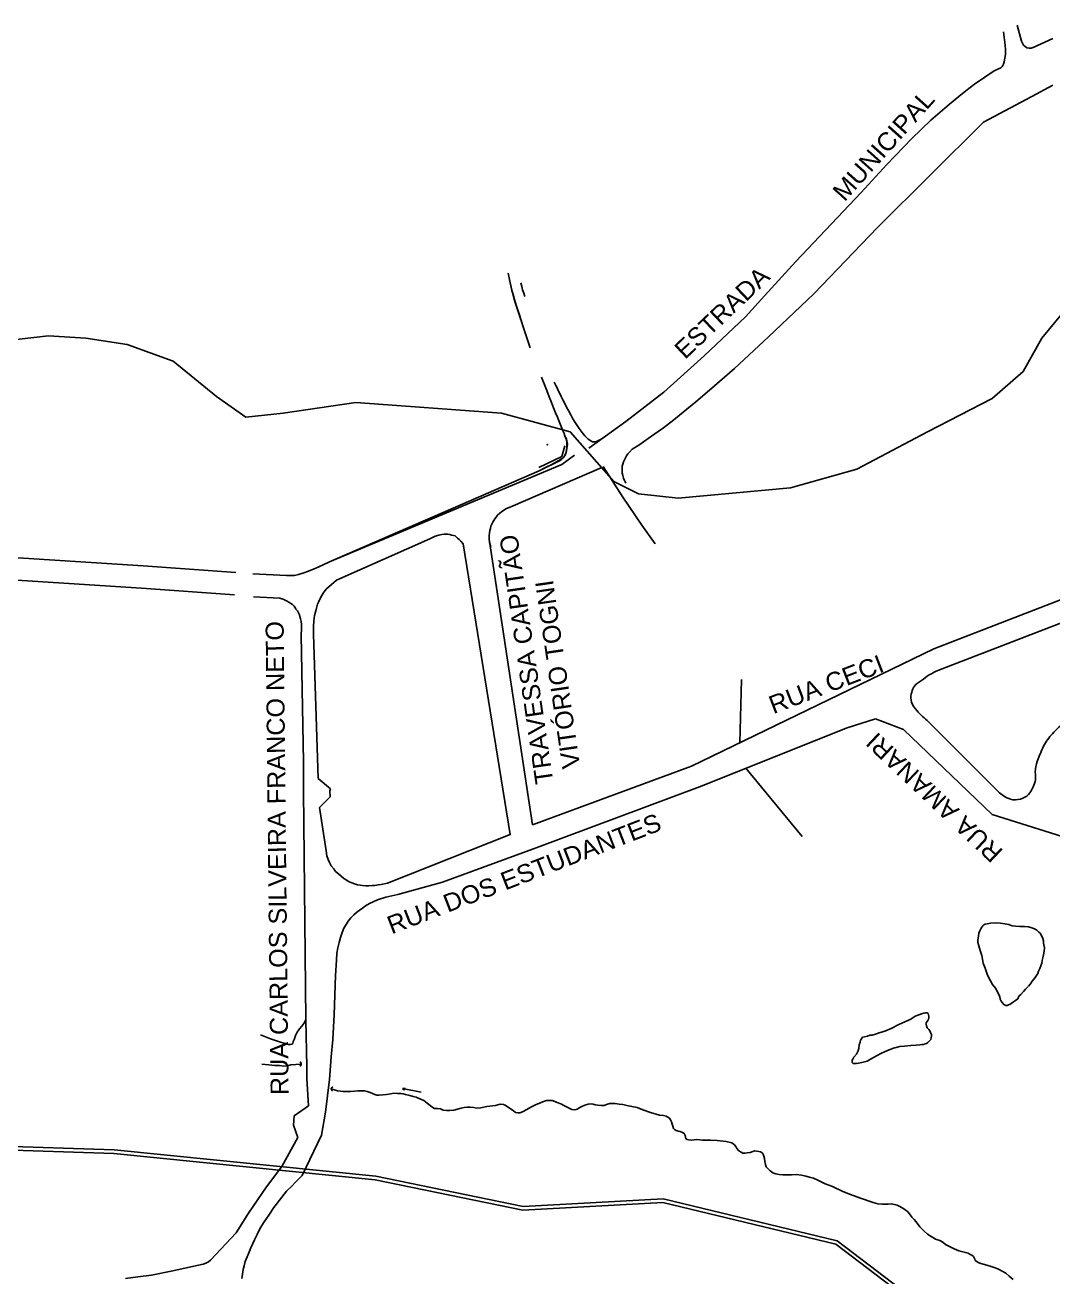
# Model space of a CAD drawing. Header units: millimetres. Extents: x 583 to 26013, y 350 to 21391.
# Drawn here: x 14521 to 15091, y 18614 to 19309 of the extents above; entities that cross this region are included whole.
import ezdxf
from ezdxf.enums import TextEntityAlignment as Align

# ---------------------------------------------------------------- set-up
doc = ezdxf.new("R2010")
doc.units = ezdxf.units.MM
for name, color, linetype in [('105-QUADRAS_ESTRADAS', 80, 'Continuous'), ('110-CERCA_DE_ARAME', 10, 'Continuous'), ('145-', 130, 'Continuous'), ('divisa municipio', 40, 'Continuous'), ('LINE', 7, 'Continuous'), ('RIOS', 140, 'Continuous'), ('TORRES', 7, 'Continuous')]:
    doc.layers.add(name, color=color, linetype=linetype)
doc.styles.add('EU', font='arial.ttf', dxfattribs={"height": 10})

# ---------------------------------------------------------------- blocks, each defined once
blk = doc.blocks.new('A$C17847469')
at = {"layer": 'LINE', "color": 1, "lineweight": 25}
blk.add_point((4.24, 4.24), dxfattribs=at)

msp = doc.modelspace()

# ---------------------------------------------------------------- linework, layer by layer
at = {"lineweight": 25}
for p, q in [((14917.50323, 18910.63974), (14918.38931, 18945.80732)), ((14977.02031, 18919.01283), (14992.67854, 18923.91972)), ((14992.67854, 18923.91972), (15008.26371, 18917.98152)), ((14920.88626, 18896.48782), (14951.98112, 18858.53561))]:
    msp.add_line(p, q, dxfattribs=at)
at = {"color": 0, "linetype": 'Continuous', "lineweight": 25}
for p, q in [((14802.58066, 18865.00276), (14890.66343, 18897.64657)), ((14804.51321, 18852.31911), (14895.13609, 18886.155))]:
    msp.add_line(p, q, dxfattribs=at)
for points in [[(14638.03514, 19005.20717), (14586.51171, 19008.87319), (14520.16911, 19013.14607), (14452.91625, 19016.44228), (14383.32526, 19019.57578), (14297.87913, 19029.04285), (14221.57153, 19038.39197), (14161.03846, 19045.76536), (14097.60816, 19053.70057), (13994.8311, 19065.95973), (13963.2146, 19072.1975), (13885.62935, 19086.89715), (13821.14725, 19104.78281), (13746.83908, 19125.83529), (13680.99541, 19145.8442), (13607.7577, 19176.92956), (13540.7474, 19210.9213), (13489.93877, 19235.83382), (13433.56559, 19267.42091)], [(14637.15507, 18992.83844), (14585.67318, 18996.50151), (14519.46707, 19000.7656), (14452.33385, 19004.05594), (14382.36259, 19007.20656), (14296.44235, 19016.72616), (14220.06357, 19026.084), (14159.51916, 19033.45877), (14096.10419, 19041.39206), (13992.89388, 19053.7029), (13960.86032, 19060.02296), (13882.81317, 19074.81012), (13817.80005, 19092.84307), (13743.34606, 19113.93687), (13676.75836, 19134.17188), (13602.52446, 19165.68006), (13535.21281, 19199.82466), (13484.17424, 19224.84993), (13427.50426, 19256.60331)]]:
    msp.add_lwpolyline(points, dxfattribs=at)
at = {"lineweight": 25, "flags": 128}
for points in [[(14890.66343, 18897.64657), (15025.0213, 18962.68933), (15340.53172, 19084.80667)], [(15349.91493, 19075.23563), (15027.33778, 18950.67353)], [(15021.41462, 18923.00076), (15060.76279, 18883.55052)], [(14895.13609, 18886.155), (14977.02031, 18919.01283)], [(15008.26371, 18917.98152), (15057.48134, 18870.91494), (15138.58746, 18845.2188)]]:
    msp.add_lwpolyline(points, dxfattribs=at)
at = {"color": 0, "linetype": 'Continuous', "lineweight": 25, "flags": 128}
for points in [[(14764.01551, 19021.00241), (14790.11321, 18859.72334), (14722.01551, 18832.70241)], [(14778.41551, 19023.60241), (14802.58066, 18865.00276)], [(14804.51321, 18852.31911), (14752.61551, 18833.30241)]]:
    msp.add_lwpolyline(points, dxfattribs=at)
at = {"lineweight": 25}
for points in [[(15021.41462, 18923.00076), (15014.87971, 18929.46395), (15012.46496, 18934.40457), (15012.81006, 18938.65582), (15014.30481, 18942.10271), (15018.21431, 18945.205), (15022.58389, 18948.3072), (15027.33778, 18950.67353)], [(15163.94452, 18903.9631), (15160.43878, 18903.2256), (15156.76427, 18903.95085), (15153.04426, 18906.30804), (15149.68739, 18911.24903), (15145.67059, 18916.47867), (15138.72987, 18922.14491), (15131.42617, 18925.90725), (15122.73925, 18927.95974), (15111.76103, 18927.41582), (15099.94014, 18923.23914), (15091.59314, 18916.43962), (15086.46685, 18909.68554), (15082.99124, 18901.66647), (15081.40347, 18896.00023), (15081.40347, 18890.01668), (15080.22417, 18886.22503), (15077.63844, 18881.91867), (15073.14729, 18879.38024), (15067.65818, 18879.28952), (15063.71151, 18881.19342), (15060.76279, 18883.55052)]]:
    msp.add_spline(points, degree=3, dxfattribs=at)
at = {"layer": '105-QUADRAS_ESTRADAS', "color": 0, "linetype": 'Continuous', "lineweight": 25}
for p, q in [((14788.97864, 19171.34904), (14790.58464, 19163.37904)), ((14790.21, 19165.41892), (14790.42562, 19164.45116)), ((14790.42562, 19164.45116), (14790.64681, 19163.49237)), ((14796.49164, 19163.9743), (14795.95885, 19165.88367)), ((14790.58464, 19163.37904), (14792.56364, 19156.08904)), ((14790.64681, 19163.49237), (14790.87584, 19162.53754)), ((14790.87584, 19162.53754), (14791.123, 19161.55498)), ((14791.123, 19161.55498), (14791.40059, 19160.50633)), ((14791.40059, 19160.50633), (14791.72092, 19159.35323)), ((14791.72092, 19159.35323), (14792.09628, 19158.05732)), ((14792.09628, 19158.05732), (14792.53899, 19156.58026)), ((14797.04084, 19162.06299), (14796.49164, 19163.9743)), ((14797.60232, 19160.15207), (14797.04084, 19162.06299)), ((14798.17198, 19158.24387), (14797.60232, 19160.15207)), ((14792.53899, 19156.58026), (14793.06134, 19154.88367)), ((14792.56364, 19156.08904), (14801.21464, 19129.84004)), ((14793.06134, 19154.88367), (14793.67564, 19152.92921)), ((14793.67564, 19152.92921), (14794.39129, 19150.68885)), ((14794.39129, 19150.68885), (14795.20606, 19148.17595)), ((14795.20606, 19148.17595), (14796.11481, 19145.41418)), ((14807.53312, 19113.49965), (14808.96256, 19109.77281)), ((14808.96256, 19109.77281), (14810.36213, 19106.16622)), ((14816.20464, 19107.41304), (14814.57964, 19110.71204)), ((14815.12801, 19109.67108), (14814.77266, 19110.44566)), ((14815.50085, 19108.87819), (14815.12801, 19109.67108)), ((14815.91446, 19108.01617), (14815.50085, 19108.87819)), ((14810.36213, 19106.16622), (14811.71319, 19102.72528)), ((14811.71319, 19102.72528), (14812.99714, 19099.49537)), ((14816.39211, 19107.03418), (14815.91446, 19108.01617)), ((14816.95708, 19105.88142), (14816.39211, 19107.03418)), ((14817.63264, 19104.50704), (14816.95708, 19105.88142)), ((14818.43487, 19102.8779), (14817.63264, 19104.50704)), ((14819.35094, 19101.03156), (14818.43487, 19102.8779)), ((14812.99714, 19099.49537), (14814.19814, 19096.51322)), ((14814.19814, 19096.51322), (14815.31146, 19093.7808)), ((14820.36082, 19099.02323), (14819.35094, 19101.03156)), ((14821.44448, 19096.90815), (14820.36082, 19099.02323)), ((14822.5819, 19094.74155), (14821.44448, 19096.90815)), ((14823.75304, 19092.57866), (14822.5819, 19094.74155)), ((14815.31146, 19093.7808), (14816.33515, 19091.29138)), ((14816.33515, 19091.29138), (14817.26727, 19089.03825)), ((14817.26727, 19089.03825), (14818.10588, 19087.0147)), ((14824.93787, 19090.47471), (14823.75304, 19092.57866)), ((14826.11636, 19088.48492), (14824.93787, 19090.47471)), ((14827.27102, 19086.65516), (14826.11636, 19088.48492)), ((14818.10588, 19087.0147), (14818.84902, 19085.21402)), ((14818.84902, 19085.21402), (14819.49476, 19083.62948)), ((14819.49476, 19083.62948), (14820.04114, 19082.25437)), ((14820.04114, 19082.25437), (14820.48824, 19081.07849)), ((14820.48824, 19081.07849), (14820.8441, 19080.07757)), ((14828.39452, 19084.99382), (14827.27102, 19086.65516)), ((14829.48208, 19083.49992), (14828.39452, 19084.99382)), ((14830.52892, 19082.17248), (14829.48208, 19083.49992)), ((14831.53025, 19081.01054), (14830.52892, 19082.17248)), ((14832.48128, 19080.0131), (14831.53025, 19081.01054)), ((14844.01551, 19081.50241), (14841.902, 19080.04022)), ((14844.01551, 19081.50241), (14844.01551, 19081.50241)), ((14820.8441, 19080.07757), (14821.1188, 19079.22389)), ((14821.1188, 19079.22389), (14821.32242, 19078.48971)), ((14821.12164, 19080.09204), (14821.84864, 19076.39804)), ((14821.84864, 19076.39804), (14821.24764, 19071.47404)), ((14821.32242, 19078.48971), (14821.465, 19077.84727)), ((14821.50552, 19073.96285), (14821.43213, 19073.41215)), ((14821.465, 19077.84727), (14821.55664, 19077.26884)), ((14821.56292, 19074.52361), (14821.50552, 19073.96285)), ((14821.55664, 19077.26884), (14821.60738, 19076.72668)), ((14821.60315, 19075.08711), (14821.56292, 19074.52361)), ((14821.62501, 19075.64603), (14821.60315, 19075.08711)), ((14821.60738, 19076.72668), (14821.62731, 19076.19304)), ((14821.62731, 19076.19304), (14821.62501, 19075.64603)), ((14833.37722, 19079.1792), (14832.48128, 19080.0131)), ((14834.21331, 19078.50786), (14833.37722, 19079.1792)), ((14834.99615, 19078.00324), (14834.21331, 19078.50786)), ((14835.77803, 19077.69005), (14834.99615, 19078.00324)), ((14836.62263, 19077.59814), (14835.77803, 19077.69005)), ((14837.59365, 19077.75735), (14836.62263, 19077.59814)), ((14838.75475, 19078.19753), (14837.59365, 19077.75735)), ((14840.16964, 19078.94854), (14838.75475, 19078.19753)), ((14841.902, 19080.04022), (14840.16964, 19078.94854)), ((14818.13864, 19067.57504), (14806.1471, 19061.58052)), ((14817.17062, 19067.2955), (14815.5294, 19066.3884)), ((14818.28102, 19067.95789), (14817.17062, 19067.2955)), ((14819.92864, 19069.06704), (14818.13864, 19067.57504)), ((14818.98796, 19068.43742), (14818.28102, 19067.95789)), ((14819.41883, 19068.79591), (14818.98796, 19068.43742)), ((14819.70098, 19069.09521), (14819.41883, 19068.79591)), ((14819.94077, 19069.38761), (14819.70098, 19069.09521)), ((14821.24764, 19071.47404), (14819.92864, 19069.06704)), ((14820.16048, 19069.68723), (14819.94077, 19069.38761)), ((14820.36138, 19069.99867), (14820.16048, 19069.68723)), ((14820.54473, 19070.3265), (14820.36138, 19069.99867)), ((14820.7118, 19070.67532), (14820.54473, 19070.3265)), ((14820.86385, 19071.04971), (14820.7118, 19070.67532)), ((14821.00216, 19071.45425), (14820.86385, 19071.04971)), ((14821.12798, 19071.89354), (14821.00216, 19071.45425)), ((14821.24217, 19072.37017), (14821.12798, 19071.89354)), ((14821.34395, 19072.87882), (14821.24217, 19072.37017)), ((14821.43213, 19073.41215), (14821.34395, 19072.87882)), ((14806.1471, 19061.58052), (14689.81551, 19011.10241)), ((14840.91551, 19063.40241), (14790.51551, 19041.60241)), ((14810.145, 19063.59274), (14806.1471, 19061.58052)), ((14813.22998, 19065.17476), (14810.145, 19063.59274)), ((14815.5294, 19066.3884), (14813.22998, 19065.17476)), ((14852.61551, 19046.90241), (14841.71551, 19063.90241)), ((14863.21551, 19031.50241), (14852.61551, 19046.90241)), ((14786.61551, 19039.80241), (14785.31551, 19038.90241)), ((14788.01551, 19040.70241), (14786.61551, 19039.80241)), ((14790.51551, 19041.60241), (14788.01551, 19040.70241)), ((14780.41551, 19033.00241), (14779.91551, 19032.00241)), ((14781.01551, 19034.00241), (14780.41551, 19033.00241)), ((14781.61551, 19035.00241), (14781.01551, 19034.00241)), ((14782.31551, 19035.90241), (14781.61551, 19035.00241)), ((14783.11551, 19036.90241), (14782.31551, 19035.90241)), ((14784.31551, 19038.00241), (14783.11551, 19036.90241)), ((14785.31551, 19038.90241), (14784.31551, 19038.00241)), ((14778.61551, 19027.20241), (14778.41551, 19025.60241)), ((14778.41551, 19023.60241), (14778.41551, 19025.60241)), ((14778.81551, 19028.40241), (14778.61551, 19027.20241)), ((14779.11551, 19029.60241), (14778.81551, 19028.40241)), ((14779.41551, 19030.80241), (14779.11551, 19029.60241)), ((14779.91551, 19032.00241), (14779.41551, 19030.80241)), ((14870.61551, 19021.00241), (14863.21551, 19031.50241)), ((14778.71551, 19021.70241), (14778.41551, 19023.60241)), ((14779.31551, 19019.40241), (14778.71551, 19021.70241)), ((14666.01551, 19003.40241), (14647.31551, 19004.40241)), ((14662.41551, 18990.90241), (14647.71551, 18991.70241)), ((14664.51551, 18990.20241), (14662.41551, 18990.90241)), ((14666.01551, 18989.50241), (14664.51551, 18990.20241)), ((14667.41551, 18988.70241), (14666.01551, 18989.50241)), ((14668.51551, 18988.00241), (14667.41551, 18988.70241)), ((14669.41551, 18987.30241), (14668.51551, 18988.00241)), ((14670.11551, 18986.60241), (14669.41551, 18987.30241)), ((14670.81551, 18985.70241), (14670.11551, 18986.60241)), ((14671.31551, 18984.70241), (14670.81551, 18985.70241)), ((14672.11551, 18983.80241), (14671.31551, 18984.70241)), ((14672.71551, 18982.70241), (14672.11551, 18983.80241)), ((14673.21551, 18981.70241), (14672.71551, 18982.70241)), ((14673.41551, 18980.70241), (14673.21551, 18981.70241)), ((14673.81551, 18979.50241), (14673.41551, 18980.70241)), ((14674.21551, 18978.00241), (14673.81551, 18979.50241)), ((14674.41551, 18976.20241), (14674.21551, 18978.00241)), ((14674.31551, 18973.70241), (14674.11551, 18970.60241)), ((14675.41551, 18900.10241), (14674.11551, 18970.60241)), ((14674.41551, 18976.20241), (14674.31551, 18973.70241)), ((14675.41551, 18900.10241), (14675.41551, 18884.00241)), ((14675.41551, 18884.00241), (14675.41551, 18884.00241)), ((14676.71551, 18756.90241), (14675.41551, 18883.90241)), ((14752.61551, 18833.30241), (14727.71551, 18826.50241)), ((14721.21551, 18824.90241), (14716.61551, 18823.50241)), ((14727.71551, 18826.50241), (14721.21551, 18824.90241)), ((14706.31551, 18817.50241), (14704.91551, 18816.50241)), ((14708.11551, 18818.80241), (14706.31551, 18817.50241)), ((14709.91551, 18820.10241), (14708.11551, 18818.80241)), ((14712.11551, 18821.50241), (14709.91551, 18820.10241)), ((14714.11551, 18822.40241), (14712.11551, 18821.50241)), ((14716.61551, 18823.50241), (14714.11551, 18822.40241)), ((14700.31551, 18811.60241), (14699.21551, 18809.80241)), ((14701.81551, 18813.40241), (14700.31551, 18811.60241)), ((14703.31551, 18815.10241), (14701.81551, 18813.40241)), ((14704.91551, 18816.50241), (14703.31551, 18815.10241)), ((14696.91551, 18805.40241), (14696.01551, 18802.60241)), ((14697.91551, 18807.70241), (14696.91551, 18805.40241)), ((14699.21551, 18809.80241), (14697.91551, 18807.70241)), ((14694.51551, 18796.80241), (14693.91551, 18793.80241)), ((14695.21551, 18799.80241), (14694.51551, 18796.80241)), ((14696.01551, 18802.60241), (14695.21551, 18799.80241)), ((14693.81551, 18789.90241), (14693.31551, 18781.50241)), ((14693.91551, 18793.80241), (14693.81551, 18789.90241)), ((14677.31551, 18731.00241), (14676.71551, 18756.90241)), ((14677.41551, 18724.30241), (14677.31551, 18731.00241)), ((14678.31551, 18709.10241), (14677.41551, 18724.30241)), ((14678.31551, 18709.10241), (14670.31551, 18703.50241)), ((14670.31551, 18703.50241), (14669.91551, 18698.40241)), ((14672.41551, 18691.60241), (14669.91551, 18698.40241)), ((14672.41551, 18691.60241), (14663.51551, 18675.40241)), ((14663.51551, 18675.40241), (14654.91551, 18664.20241)), ((14654.91551, 18664.20241), (14645.01551, 18649.60241)), ((14645.01551, 18649.60241), (14638.21551, 18638.70241)), ((14638.21551, 18638.70241), (14623.81551, 18623.40241)), ((14622.81551, 18622.50241), (14621.31551, 18621.80241)), ((14623.81551, 18623.40241), (14622.81551, 18622.50241)), ((14602.11551, 18617.30241), (14591.21551, 18615.20241)), ((14617.31551, 18620.60241), (14602.11551, 18617.30241)), ((14619.91551, 18621.30241), (14617.31551, 18620.60241)), ((14621.31551, 18621.80241), (14619.91551, 18621.30241)), ((14583.61551, 18614.30241), (14576.71551, 18613.20241)), ((14591.11551, 18615.20241), (14583.61551, 18614.30241)), ((14591.21551, 18615.20241), (14591.21551, 18615.20241))]:
    msp.add_line(p, q, dxfattribs=at)
at = {"layer": '110-CERCA_DE_ARAME', "color": 0, "linetype": 'Continuous'}
for p, q in [((15064.71551, 19297.80241), (15063.81551, 19305.30241)), ((15073.81551, 19300.10241), (15071.31551, 19309.00241)), ((15064.91551, 19295.30241), (15064.71551, 19297.80241)), ((15074.21551, 19298.90241), (15073.81551, 19300.10241)), ((15074.81551, 19297.80241), (15074.21551, 19298.90241)), ((15075.71551, 19297.00241), (15074.81551, 19297.80241)), ((15076.71551, 19296.40241), (15075.71551, 19297.00241)), ((15078.01551, 19296.10241), (15076.71551, 19296.40241)), ((15080.11551, 19296.60241), (15079.01551, 19296.10241)), ((15091.11551, 19301.50241), (15080.11551, 19296.60241)), ((15064.51551, 19290.60241), (15064.11551, 19288.60241)), ((15064.81551, 19292.70241), (15064.51551, 19290.60241)), ((15064.91551, 19295.30241), (15064.81551, 19292.70241)), ((15079.01551, 19296.10241), (15078.01551, 19296.10241)), ((15058.51551, 19283.50241), (15053.41551, 19280.10241)), ((15060.91551, 19284.70241), (15058.51551, 19283.50241)), ((15062.21551, 19285.30241), (15060.91551, 19284.70241)), ((15062.91551, 19285.90241), (15062.21551, 19285.30241)), ((15063.31551, 19286.60241), (15062.91551, 19285.90241)), ((15063.71551, 19287.30241), (15063.31551, 19286.60241)), ((15064.11551, 19288.60241), (15063.71551, 19287.30241)), ((15047.71551, 19276.20241), (15042.91551, 19272.50241)), ((15053.41551, 19280.10241), (15047.71551, 19276.20241)), ((15091.11551, 19275.70241), (15079.51551, 19269.30241)), ((15039.01551, 19269.30241), (15033.81551, 19265.10241)), ((15042.91551, 19272.50241), (15039.01551, 19269.30241)), ((15079.51551, 19269.30241), (15052.71551, 19255.10241)), ((15033.81551, 19265.10241), (15023.41551, 19256.20241)), ((15023.41551, 19256.20241), (15012.91551, 19246.00241)), ((15012.91551, 19246.00241), (14999.01551, 19231.60241)), ((14999.01551, 19231.60241), (14984.71551, 19216.10241))]:
    msp.add_line(p, q, dxfattribs=at)
at = {"layer": '110-CERCA_DE_ARAME', "color": 0, "linetype": 'Continuous', "lineweight": 25}
for p, q in [((15052.71551, 19255.10241), (14993.91551, 19196.70241)), ((14984.71551, 19216.10241), (14948.51551, 19177.80241)), ((14993.91551, 19196.70241), (14958.61551, 19159.90241)), ((14948.51551, 19177.80241), (14931.11551, 19158.70241)), ((14931.11551, 19158.70241), (14920.61551, 19147.00241)), ((14958.61551, 19159.90241), (14933.41551, 19135.90241)), ((14920.61551, 19147.00241), (14897.71551, 19125.40241)), ((14933.41551, 19135.90241), (14914.61551, 19118.30241)), ((14897.71551, 19125.40241), (14875.31551, 19105.20241)), ((14914.61551, 19118.30241), (14900.61551, 19106.40241)), ((14875.31551, 19105.20241), (14854.31551, 19088.90241)), ((14900.61551, 19106.40241), (14893.11551, 19099.80241)), ((14893.11551, 19099.80241), (14886.11551, 19094.10241)), ((14854.31551, 19088.90241), (14833.71551, 19074.10241)), ((14880.91551, 19089.90241), (14875.11551, 19085.50241)), ((14886.11551, 19094.10241), (14880.91551, 19089.90241)), ((14870.41551, 19082.10241), (14866.71551, 19079.50241)), ((14875.11551, 19085.50241), (14870.41551, 19082.10241)), ((14818.81064, 19069.58604), (14820.52164, 19075.45604)), ((14861.41551, 19075.90241), (14857.81551, 19073.60241)), ((14866.71551, 19079.50241), (14861.41551, 19075.90241)), ((14806.02976, 19063.32995), (14818.81064, 19069.58604)), ((14825.81551, 19070.20241), (14818.71551, 19065.10241)), ((14853.51551, 19067.70241), (14853.01551, 19066.50241)), ((14854.11551, 19068.80241), (14853.51551, 19067.70241)), ((14854.71551, 19069.90241), (14854.11551, 19068.80241)), ((14855.41551, 19071.00241), (14854.71551, 19069.90241)), ((14856.21551, 19071.90241), (14855.41551, 19071.00241)), ((14857.81551, 19073.60241), (14856.21551, 19071.90241)), ((14818.71551, 19065.10241), (14689.81551, 19011.10241)), ((14852.31551, 19064.10241), (14852.21551, 19062.80241)), ((14852.21551, 19060.20241), (14852.21551, 19062.80241)), ((14852.51551, 19058.90241), (14852.21551, 19060.20241)), ((14852.61551, 19065.30241), (14852.31551, 19064.10241)), ((14853.01551, 19066.50241), (14852.61551, 19065.30241)), ((14853.01551, 19057.50241), (14852.51551, 19058.90241)), ((14853.51551, 19056.20241), (14853.01551, 19057.50241)), ((14854.21551, 19054.80241), (14853.51551, 19056.20241)), ((14748.51551, 19025.30241), (14745.51551, 19023.80241)), ((14750.51551, 19025.90241), (14748.51551, 19025.30241)), ((14752.21551, 19026.30241), (14750.51551, 19025.90241)), ((14753.41551, 19026.40241), (14752.21551, 19026.30241)), ((14753.41551, 19026.40241), (14755.61551, 19026.40241)), ((14756.61551, 19026.20241), (14755.61551, 19026.40241)), ((14757.61551, 19025.90241), (14756.61551, 19026.20241)), ((14758.61551, 19025.60241), (14757.61551, 19025.90241)), ((14759.51551, 19025.40241), (14758.61551, 19025.60241)), ((14760.11551, 19024.90241), (14759.51551, 19025.40241)), ((14745.51551, 19023.80241), (14693.71551, 19000.80241)), ((14760.91551, 19024.20241), (14760.11551, 19024.90241)), ((14761.91551, 19023.40241), (14760.91551, 19024.20241)), ((14762.71551, 19022.50241), (14761.91551, 19023.40241)), ((14764.01551, 19021.00241), (14762.71551, 19022.50241)), ((14675.11551, 19004.80241), (14672.71551, 19004.10241)), ((14678.21551, 19005.90241), (14675.11551, 19004.80241)), ((14682.31551, 19007.60241), (14678.21551, 19005.90241)), ((14686.41551, 19009.40241), (14682.31551, 19007.60241)), ((14689.81551, 19011.10241), (14686.41551, 19009.40241)), ((14668.71551, 19003.40241), (14666.01551, 19003.40241)), ((14670.51551, 19003.50241), (14668.71551, 19003.40241)), ((14672.71551, 19004.10241), (14670.51551, 19003.50241)), ((14691.01551, 18998.50241), (14689.51551, 18997.20241)), ((14692.31551, 18999.60241), (14691.01551, 18998.50241)), ((14693.71551, 19000.80241), (14692.31551, 18999.60241)), ((14684.71551, 18990.80241), (14683.91551, 18989.10241)), ((14685.61551, 18992.40241), (14684.71551, 18990.80241)), ((14686.31551, 18993.60241), (14685.61551, 18992.40241)), ((14687.31551, 18994.90241), (14686.31551, 18993.60241)), ((14688.41551, 18996.20241), (14687.31551, 18994.90241)), ((14689.51551, 18997.20241), (14688.41551, 18996.20241)), ((14682.41551, 18984.60241), (14681.61551, 18981.20241)), ((14683.31551, 18987.50241), (14682.41551, 18984.60241)), ((14683.91551, 18989.10241), (14683.31551, 18987.50241)), ((14681.21551, 18978.40241), (14681.11551, 18975.20241)), ((14681.61551, 18981.20241), (14681.21551, 18978.40241)), ((14681.11551, 18971.00241), (14681.11551, 18975.20241)), ((14683.61551, 18890.80241), (14681.11551, 18971.00241)), ((14690.41551, 18885.00241), (14683.61551, 18890.80241)), ((14690.31551, 18880.60241), (14684.41551, 18874.80241)), ((14690.41551, 18885.00241), (14690.11551, 18884.00241)), ((14690.11551, 18884.00241), (14690.11551, 18884.00241)), ((14690.31551, 18880.60241), (14690.11551, 18883.90241)), ((14688.11551, 18850.70241), (14684.41551, 18874.80241)), ((14688.51551, 18847.80241), (14688.11551, 18850.70241)), ((14689.11551, 18845.90241), (14688.51551, 18847.80241)), ((14689.81551, 18844.10241), (14689.11551, 18845.90241)), ((14690.91551, 18842.40241), (14689.81551, 18844.10241)), ((14692.21551, 18840.60241), (14690.91551, 18842.40241)), ((14693.21551, 18839.20241), (14692.21551, 18840.60241)), ((14694.81551, 18837.80241), (14693.21551, 18839.20241)), ((14696.31551, 18836.60241), (14694.81551, 18837.80241)), ((14697.81551, 18835.30241), (14696.31551, 18836.60241)), ((14699.21551, 18834.50241), (14697.81551, 18835.30241)), ((14700.51551, 18833.70241), (14699.21551, 18834.50241)), ((14702.31551, 18832.90241), (14700.51551, 18833.70241)), ((14703.81551, 18832.30241), (14702.31551, 18832.90241)), ((14705.51551, 18831.80241), (14703.81551, 18832.30241)), ((14706.91551, 18831.60241), (14705.51551, 18831.80241)), ((14708.21551, 18831.40241), (14706.91551, 18831.60241)), ((14710.11551, 18831.30241), (14708.21551, 18831.40241)), ((14711.61551, 18831.30241), (14710.11551, 18831.30241)), ((14713.51551, 18831.40241), (14711.61551, 18831.30241)), ((14715.01551, 18831.50241), (14713.51551, 18831.40241)), ((14716.81551, 18831.80241), (14715.01551, 18831.50241)), ((14718.51551, 18832.00241), (14716.81551, 18831.80241)), ((14722.01551, 18832.70241), (14718.51551, 18832.00241)), ((14693.31551, 18781.50241), (14692.41551, 18759.70241)), ((14692.41551, 18759.70241), (14691.81551, 18745.90241)), ((14691.81551, 18745.90241), (14690.81551, 18736.40241)), ((14690.81551, 18736.40241), (14689.81551, 18723.80241)), ((14689.81551, 18723.80241), (14687.61551, 18705.60241)), ((14687.61551, 18705.60241), (14685.51551, 18692.90241)), ((14685.51551, 18692.90241), (14674.71551, 18670.40241)), ((14669.11551, 18664.80241), (14666.11551, 18661.70241)), ((14670.81551, 18666.60241), (14669.11551, 18664.80241)), ((14672.91551, 18668.60241), (14670.81551, 18666.60241)), ((14674.71551, 18670.40241), (14672.91551, 18668.60241)), ((14663.41551, 18658.40241), (14659.11551, 18652.70241)), ((14666.11551, 18661.70241), (14663.41551, 18658.40241)), ((14659.11551, 18652.70241), (14656.21551, 18648.40241)), ((14653.71551, 18644.70241), (14651.51551, 18641.20241)), ((14656.21551, 18648.40241), (14653.71551, 18644.70241)), ((14649.71551, 18637.80241), (14648.31551, 18634.70241)), ((14651.51551, 18641.20241), (14649.71551, 18637.80241)), ((14646.21551, 18630.30241), (14645.11551, 18627.50241)), ((14648.31551, 18634.70241), (14646.21551, 18630.30241)), ((14643.21551, 18622.80241), (14642.51551, 18620.30241)), ((14644.31551, 18625.30241), (14643.21551, 18622.80241)), ((14645.11551, 18627.50241), (14644.31551, 18625.30241)), ((14641.61551, 18615.70241), (14641.31551, 18613.30241)), ((14642.01551, 18618.20241), (14641.61551, 18615.70241)), ((14642.51551, 18620.30241), (14642.01551, 18618.20241))]:
    msp.add_line(p, q, dxfattribs=at)
at = {"layer": '145-', "color": 0, "linetype": 'Continuous', "lineweight": 25}
for p, q in [((15053.51551, 18809.90241), (15052.81551, 18809.50241)), ((15054.61551, 18810.20241), (15053.51551, 18809.90241)), ((15056.51551, 18810.50241), (15054.61551, 18810.20241)), ((15059.51551, 18810.70241), (15056.51551, 18810.50241)), ((15062.11551, 18810.50241), (15059.51551, 18810.70241)), ((15064.41551, 18810.20241), (15062.11551, 18810.50241)), ((15066.61551, 18809.80241), (15064.41551, 18810.20241)), ((15049.81551, 18803.30241), (15049.41551, 18801.20241)), ((15050.11551, 18804.90241), (15049.81551, 18803.30241)), ((15050.61551, 18806.20241), (15050.11551, 18804.90241)), ((15051.11551, 18807.40241), (15050.61551, 18806.20241)), ((15051.71551, 18808.30241), (15051.11551, 18807.40241)), ((15052.31551, 18809.00241), (15051.71551, 18808.30241)), ((15052.81551, 18809.50241), (15052.31551, 18809.00241)), ((15068.61551, 18809.10241), (15066.61551, 18809.80241)), ((15070.51551, 18808.80241), (15068.61551, 18809.10241)), ((15072.81551, 18808.60241), (15070.51551, 18808.80241)), ((15075.41551, 18808.70241), (15072.81551, 18808.60241)), ((15077.61551, 18808.40241), (15075.41551, 18808.70241)), ((15079.41551, 18808.00241), (15077.61551, 18808.40241)), ((15081.01551, 18807.40241), (15079.41551, 18808.00241)), ((15082.31551, 18806.60241), (15081.01551, 18807.40241)), ((15083.41551, 18805.60241), (15082.31551, 18806.60241)), ((15084.21551, 18804.70241), (15083.41551, 18805.60241)), ((15084.71551, 18803.80241), (15084.21551, 18804.70241)), ((15085.21551, 18803.00241), (15084.71551, 18803.80241)), ((15085.61551, 18802.00241), (15085.21551, 18803.00241)), ((15049.51551, 18799.70241), (15049.41551, 18801.20241)), ((15050.01551, 18798.00241), (15049.51551, 18799.70241)), ((15050.81551, 18795.30241), (15050.01551, 18798.00241)), ((15085.91551, 18800.70241), (15085.61551, 18802.00241)), ((15085.91551, 18800.70241), (15085.91551, 18799.50241)), ((15086.11551, 18798.40241), (15085.91551, 18799.50241)), ((15086.41551, 18796.90241), (15086.11551, 18798.40241)), ((15086.41551, 18796.90241), (15086.21551, 18794.90241)), ((15051.81551, 18792.50241), (15050.81551, 18795.30241)), ((15052.11551, 18790.60241), (15051.81551, 18792.50241)), ((15052.51551, 18788.40241), (15052.11551, 18790.60241)), ((15085.21551, 18789.70241), (15084.91551, 18788.30241)), ((15085.51551, 18791.30241), (15085.21551, 18789.70241)), ((15085.91551, 18793.00241), (15085.51551, 18791.30241)), ((15086.21551, 18794.90241), (15085.91551, 18793.00241)), ((15053.51551, 18785.60241), (15052.51551, 18788.40241)), ((15054.91551, 18781.70241), (15053.51551, 18785.60241)), ((15082.71551, 18782.60241), (15081.71551, 18781.00241)), ((15083.21551, 18783.90241), (15082.71551, 18782.60241)), ((15083.91551, 18785.40241), (15083.21551, 18783.90241)), ((15084.41551, 18786.80241), (15083.91551, 18785.40241)), ((15084.91551, 18788.30241), (15084.41551, 18786.80241)), ((15056.51551, 18778.50241), (15054.91551, 18781.70241)), ((15057.71551, 18776.50241), (15056.51551, 18778.50241)), ((15059.31551, 18774.40241), (15057.71551, 18776.50241)), ((15078.71551, 18776.90241), (15076.01551, 18773.90241)), ((15080.71551, 18779.70241), (15079.71551, 18778.40241)), ((15081.71551, 18781.00241), (15080.71551, 18779.70241)), ((15060.91551, 18771.30241), (15059.31551, 18774.40241)), ((15061.61551, 18769.60241), (15060.91551, 18771.30241)), ((15061.91551, 18768.30241), (15061.61551, 18769.60241)), ((15062.51551, 18767.30241), (15061.91551, 18768.30241)), ((15071.61551, 18768.50241), (15070.31551, 18767.50241)), ((15072.31551, 18769.90241), (15071.61551, 18768.50241)), ((15073.41551, 18770.90241), (15072.31551, 18769.90241)), ((15074.91551, 18772.50241), (15073.41551, 18770.90241)), ((15063.01551, 18766.40241), (15062.51551, 18767.30241)), ((15064.01551, 18765.40241), (15063.01551, 18766.40241)), ((15065.01551, 18764.80241), (15064.01551, 18765.40241)), ((15065.71551, 18764.90241), (15065.01551, 18764.80241)), ((15066.51551, 18765.10241), (15065.71551, 18764.90241)), ((15067.41551, 18765.60241), (15066.51551, 18765.10241)), ((15068.81551, 18766.40241), (15067.31551, 18765.40241)), ((15070.31551, 18767.50241), (15068.81551, 18766.40241)), ((14675.71551, 18754.80241), (14674.51551, 18753.30241)), ((14676.71551, 18756.90241), (14675.71551, 18754.80241)), ((15005.61551, 18754.30241), (15001.51551, 18752.00241)), ((15012.41551, 18757.30241), (15005.61551, 18754.30241)), ((15014.81551, 18758.90241), (15012.41551, 18757.30241)), ((15016.81551, 18759.70241), (15014.81551, 18758.90241)), ((15018.31551, 18760.20241), (15016.81551, 18759.70241)), ((15019.51551, 18760.50241), (15018.31551, 18760.20241)), ((15020.51551, 18760.70241), (15019.51551, 18760.50241)), ((15021.41551, 18760.70241), (15020.51551, 18760.70241)), ((15021.31551, 18755.90241), (15020.91551, 18755.10241)), ((15020.91551, 18755.10241), (15020.91551, 18754.40241)), ((15021.01551, 18753.60241), (15020.91551, 18754.40241)), ((15021.71551, 18756.50241), (15021.31551, 18755.90241)), ((15022.01551, 18760.30241), (15021.41551, 18760.70241)), ((15022.11551, 18757.20241), (15021.71551, 18756.50241)), ((15022.21551, 18759.60241), (15022.01551, 18760.30241)), ((15022.41551, 18758.00241), (15022.11551, 18757.20241)), ((15022.31551, 18758.90241), (15022.21551, 18759.60241)), ((15022.41551, 18758.00241), (15022.31551, 18758.90241)), ((14657.11551, 18746.30241), (14651.71551, 18748.50241)), ((14671.01551, 18748.10241), (14670.51551, 18746.40241)), ((14672.01551, 18750.10241), (14671.01551, 18748.10241)), ((14673.21551, 18751.80241), (14672.01551, 18750.10241)), ((14674.51551, 18753.30241), (14673.21551, 18751.80241)), ((14986.71551, 18747.50241), (14985.61551, 18747.20241)), ((14988.21551, 18747.80241), (14986.71551, 18747.50241)), ((14989.61551, 18748.40241), (14988.21551, 18747.80241)), ((14990.81551, 18748.40241), (14989.61551, 18748.40241)), ((14992.71551, 18748.90241), (14990.81551, 18748.40241)), ((14994.71551, 18749.60241), (14992.71551, 18748.90241)), ((14997.91551, 18750.60241), (14994.71551, 18749.60241)), ((15001.51551, 18752.00241), (14997.91551, 18750.60241)), ((15021.41551, 18752.50241), (15021.01551, 18753.60241)), ((15022.41551, 18751.50241), (15021.41551, 18752.50241)), ((15022.81551, 18750.70241), (15022.41551, 18751.50241)), ((15023.31551, 18749.80241), (15022.81551, 18750.70241)), ((15023.71551, 18748.80241), (15023.31551, 18749.80241)), ((15023.71551, 18747.80241), (15023.61551, 18747.00241)), ((15023.71551, 18748.80241), (15023.71551, 18747.80241)), ((14662.71551, 18744.50241), (14657.11551, 18746.30241)), ((14665.31551, 18743.70241), (14662.71551, 18744.50241)), ((14667.21551, 18743.20241), (14665.31551, 18743.70241)), ((14668.31551, 18743.10241), (14667.21551, 18743.20241)), ((14669.01551, 18743.30241), (14668.31551, 18743.10241)), ((14669.51551, 18743.70241), (14669.01551, 18743.30241)), ((14669.81551, 18744.90241), (14669.51551, 18743.70241)), ((14670.51551, 18746.40241), (14669.81551, 18744.90241)), ((14983.51551, 18740.90241), (14983.01551, 18739.30241)), ((14983.71551, 18743.00241), (14983.51551, 18740.90241)), ((14984.21551, 18744.40241), (14983.71551, 18743.00241)), ((14984.51551, 18745.60241), (14984.21551, 18744.40241)), ((14985.01551, 18746.30241), (14984.51551, 18745.60241)), ((14985.61551, 18747.20241), (14985.01551, 18746.30241)), ((15002.71551, 18741.10241), (14999.41551, 18739.90241)), ((15006.21551, 18742.00241), (15002.71551, 18741.10241)), ((15008.81551, 18742.30241), (15006.21551, 18742.00241)), ((15012.31551, 18742.70241), (15008.81551, 18742.30241)), ((15015.21551, 18742.80241), (15012.31551, 18742.70241)), ((15017.31551, 18742.90241), (15015.21551, 18742.80241)), ((15018.51551, 18743.10241), (15017.31551, 18742.90241)), ((15019.41551, 18743.20241), (15018.51551, 18743.10241)), ((15020.31551, 18743.50241), (15019.41551, 18743.20241)), ((15021.01551, 18743.80241), (15020.31551, 18743.50241)), ((15021.71551, 18744.20241), (15021.01551, 18743.80241)), ((15022.41551, 18744.80241), (15021.71551, 18744.20241)), ((15022.91551, 18745.40241), (15022.41551, 18744.80241)), ((15023.41551, 18746.00241), (15022.91551, 18745.40241)), ((15023.61551, 18747.00241), (15023.41551, 18746.00241)), ((14674.01551, 18733.10241), (14673.41551, 18733.50241)), ((14980.21551, 18735.10241), (14979.81551, 18734.50241)), ((14979.81551, 18733.10241), (14979.81551, 18734.50241)), ((14980.81551, 18736.10241), (14980.21551, 18735.10241)), ((14982.21551, 18737.80241), (14980.81551, 18736.10241)), ((14983.01551, 18739.30241), (14982.21551, 18737.80241)), ((14986.61551, 18733.60241), (14985.21551, 18733.10241)), ((14988.11551, 18734.00241), (14986.61551, 18733.60241)), ((14990.01551, 18735.10241), (14988.11551, 18734.00241)), ((14991.61551, 18736.00241), (14990.01551, 18735.10241)), ((14995.61551, 18738.20241), (14991.61551, 18736.00241)), ((14999.41551, 18739.90241), (14995.61551, 18738.20241)), ((14656.31551, 18731.80241), (14652.31551, 18732.20241)), ((14659.51551, 18731.50241), (14656.31551, 18731.80241)), ((14662.21551, 18731.50241), (14659.51551, 18731.50241)), ((14664.61551, 18731.20241), (14662.21551, 18731.50241)), ((14666.51551, 18731.30241), (14664.61551, 18731.20241)), ((14668.41551, 18731.80241), (14666.51551, 18731.30241)), ((14671.31551, 18732.10241), (14668.41551, 18731.80241)), ((14674.21551, 18732.20241), (14671.31551, 18732.10241)), ((14674.11551, 18731.70241), (14673.41551, 18731.20241)), ((14674.21551, 18732.60241), (14674.01551, 18733.10241)), ((14674.21551, 18732.20241), (14674.11551, 18731.70241)), ((14674.21551, 18732.60241), (14674.21551, 18732.20241)), ((14980.31551, 18732.70241), (14979.81551, 18733.10241)), ((14981.01551, 18732.60241), (14980.31551, 18732.70241)), ((14982.11551, 18732.60241), (14981.01551, 18732.60241)), ((14983.31551, 18732.80241), (14982.11551, 18732.60241)), ((14985.21551, 18733.10241), (14983.31551, 18732.80241)), ((14691.71551, 18719.60241), (14690.91551, 18719.00241)), ((14690.91551, 18719.00241), (14690.81551, 18718.60241)), ((14694.31551, 18717.50241), (14690.81551, 18718.60241)), ((14691.01551, 18717.80241), (14690.81551, 18718.60241)), ((14691.51551, 18717.20241), (14691.01551, 18717.80241)), ((14695.91551, 18717.30241), (14694.31551, 18717.50241)), ((14697.51551, 18717.00241), (14695.91551, 18717.30241)), ((14697.51551, 18717.00241), (14701.51551, 18717.00241)), ((14703.81551, 18717.30241), (14701.51551, 18717.00241)), ((14705.61551, 18717.50241), (14703.81551, 18717.30241)), ((14707.51551, 18717.50241), (14705.61551, 18717.50241)), ((14709.31551, 18717.40241), (14707.51551, 18717.50241)), ((14710.81551, 18717.10241), (14709.31551, 18717.40241)), ((14712.41551, 18716.60241), (14710.81551, 18717.10241)), ((14713.71551, 18716.00241), (14712.41551, 18716.60241)), ((14715.11551, 18715.40241), (14713.71551, 18716.00241)), ((14716.11551, 18715.10241), (14715.11551, 18715.40241)), ((14717.51551, 18715.00241), (14716.11551, 18715.10241)), ((14719.51551, 18715.30241), (14717.51551, 18715.00241)), ((14721.51551, 18715.50241), (14719.51551, 18715.30241)), ((14723.91551, 18715.80241), (14721.51551, 18715.50241)), ((14725.51551, 18716.10241), (14723.91551, 18715.80241)), ((14727.61551, 18716.00241), (14725.51551, 18716.10241)), ((14729.41551, 18715.90241), (14727.61551, 18716.00241)), ((14730.81551, 18715.80241), (14729.41551, 18715.90241)), ((14731.91551, 18719.00241), (14730.31551, 18718.70241)), ((14740.81551, 18716.80241), (14730.31551, 18718.70241)), ((14731.51551, 18717.80241), (14730.31551, 18718.70241)), ((14732.11551, 18715.50241), (14730.81551, 18715.80241)), ((14734.41551, 18714.90241), (14732.11551, 18715.50241)), ((14736.31551, 18714.30241), (14734.41551, 18714.90241)), ((14737.91551, 18713.90241), (14736.31551, 18714.30241)), ((14740.01551, 18713.00241), (14737.91551, 18713.90241)), ((14742.31551, 18712.10241), (14740.01551, 18713.00241)), ((14744.11551, 18710.60241), (14742.31551, 18712.10241)), ((14746.71551, 18708.60241), (14744.11551, 18710.60241)), ((14748.11551, 18707.60241), (14746.71551, 18708.60241)), ((14749.81551, 18707.60241), (14748.11551, 18707.60241)), ((14751.41551, 18707.40241), (14749.81551, 18707.60241)), ((14752.91551, 18706.80241), (14751.41551, 18707.40241)), ((14754.71551, 18706.60241), (14752.91551, 18706.80241)), ((14756.71551, 18706.60241), (14754.71551, 18706.60241)), ((14758.81551, 18706.80241), (14756.71551, 18706.60241)), ((14760.91551, 18707.30241), (14758.81551, 18706.80241)), ((14762.91551, 18707.90241), (14760.91551, 18707.30241)), ((14764.61551, 18708.20241), (14762.91551, 18707.90241)), ((14766.31551, 18708.30241), (14764.61551, 18708.20241)), ((14768.01551, 18708.30241), (14766.31551, 18708.30241)), ((14769.91551, 18708.20241), (14768.01551, 18708.30241)), ((14771.61551, 18707.90241), (14769.91551, 18708.20241)), ((14773.71551, 18708.10241), (14771.61551, 18707.90241)), ((14777.21551, 18708.70241), (14773.71551, 18708.10241)), ((14782.01551, 18709.40241), (14777.21551, 18708.70241)), ((14784.51551, 18710.00241), (14782.01551, 18709.40241)), ((14786.41551, 18709.80241), (14784.51551, 18710.00241)), ((14787.41551, 18709.50241), (14786.41551, 18709.80241)), ((14788.01551, 18709.00241), (14787.41551, 18709.50241)), ((14789.01551, 18708.30241), (14788.01551, 18709.00241)), ((14790.21551, 18707.50241), (14789.01551, 18708.30241)), ((14791.81551, 18706.50241), (14790.21551, 18707.50241)), ((14793.11551, 18705.40241), (14791.81551, 18706.50241)), ((14797.01551, 18705.80241), (14795.41551, 18705.30241)), ((14799.41551, 18707.00241), (14797.01551, 18705.80241)), ((14801.51551, 18708.30241), (14799.41551, 18707.00241)), ((14804.21551, 18709.70241), (14801.51551, 18708.30241)), ((14807.31551, 18711.00241), (14804.21551, 18709.70241)), ((14809.11551, 18711.70241), (14807.31551, 18711.00241)), ((14810.31551, 18712.00241), (14809.11551, 18711.70241)), ((14811.81551, 18712.10241), (14810.31551, 18712.00241)), ((14813.41551, 18712.00241), (14811.81551, 18712.10241)), ((14814.81551, 18711.50241), (14813.41551, 18712.00241)), ((14816.21551, 18710.90241), (14814.81551, 18711.50241)), ((14818.21551, 18710.20241), (14816.21551, 18710.90241)), ((14819.81551, 18709.30241), (14818.21551, 18710.20241)), ((14821.41551, 18708.50241), (14819.81551, 18709.30241)), ((14822.81551, 18707.80241), (14821.41551, 18708.50241)), ((14824.31551, 18707.10241), (14822.81551, 18707.80241)), ((14825.91551, 18706.90241), (14824.31551, 18707.10241)), ((14827.21551, 18707.20241), (14825.91551, 18706.90241)), ((14828.81551, 18708.20241), (14827.21551, 18707.20241)), ((14830.31551, 18708.90241), (14828.81551, 18708.20241)), ((14832.01551, 18709.60241), (14830.31551, 18708.90241)), ((14833.41551, 18710.10241), (14832.01551, 18709.60241)), ((14834.81551, 18710.20241), (14833.41551, 18710.10241)), ((14836.11551, 18710.10241), (14834.81551, 18710.20241)), ((14837.31551, 18709.70241), (14836.11551, 18710.10241)), ((14838.81551, 18709.50241), (14837.31551, 18709.70241)), ((14840.51551, 18709.30241), (14838.81551, 18709.50241)), ((14842.31551, 18709.40241), (14840.51551, 18709.30241)), ((14843.61551, 18709.90241), (14842.31551, 18709.40241)), ((14845.41551, 18710.40241), (14843.61551, 18709.90241)), ((14846.71551, 18710.50241), (14845.41551, 18710.40241)), ((14848.41551, 18710.40241), (14846.71551, 18710.50241)), ((14850.51551, 18710.10241), (14848.41551, 18710.40241)), ((14852.61551, 18709.80241), (14850.51551, 18710.10241)), ((14854.81551, 18709.40241), (14852.61551, 18709.80241)), ((14857.51551, 18708.80241), (14854.81551, 18709.40241)), ((14860.61551, 18708.20241), (14857.51551, 18708.80241)), ((14863.71551, 18706.90241), (14860.61551, 18708.20241)), ((14868.01551, 18705.40241), (14863.71551, 18706.90241)), ((14794.31551, 18705.30241), (14793.11551, 18705.40241)), ((14795.41551, 18705.30241), (14794.31551, 18705.30241)), ((14872.91551, 18704.00241), (14868.01551, 18705.40241)), ((14875.21551, 18703.70241), (14872.91551, 18704.00241)), ((14876.61551, 18703.40241), (14875.21551, 18703.70241)), ((14877.61551, 18702.90241), (14876.61551, 18703.40241)), ((14878.51551, 18702.30241), (14877.61551, 18702.90241)), ((14879.01551, 18701.40241), (14878.51551, 18702.30241)), ((14879.61551, 18700.30241), (14879.01551, 18701.40241)), ((14880.01551, 18699.00241), (14879.61551, 18700.30241)), ((14880.31551, 18697.80241), (14880.01551, 18699.00241)), ((14880.71551, 18696.60241), (14880.31551, 18697.80241)), ((14881.31551, 18695.90241), (14880.71551, 18696.60241)), ((14882.21551, 18695.40241), (14881.31551, 18695.90241)), ((14883.21551, 18695.00241), (14882.21551, 18695.40241)), ((14884.41551, 18694.80241), (14883.21551, 18695.00241)), ((14885.71551, 18694.40241), (14884.41551, 18694.80241)), ((14886.61551, 18693.70241), (14885.71551, 18694.40241)), ((14887.11551, 18692.70241), (14886.61551, 18693.70241)), ((14887.31551, 18691.80241), (14887.11551, 18692.70241)), ((14887.61551, 18690.90241), (14887.31551, 18691.80241)), ((14888.21551, 18690.50241), (14887.61551, 18690.90241)), ((14889.11551, 18690.20241), (14888.21551, 18690.50241)), ((14890.61551, 18690.00241), (14889.11551, 18690.20241)), ((14893.71551, 18690.40241), (14890.61551, 18690.00241)), ((14896.71551, 18690.10241), (14893.71551, 18690.40241)), ((14901.41551, 18690.00241), (14896.71551, 18690.10241)), ((14905.01551, 18689.80241), (14901.41551, 18690.00241)), ((14909.91551, 18689.30241), (14905.01551, 18689.80241)), ((14913.01551, 18688.60241), (14909.91551, 18689.30241)), ((14914.51551, 18687.50241), (14913.01551, 18688.60241)), ((14915.21551, 18686.50241), (14914.51551, 18687.50241)), ((14915.81551, 18685.40241), (14915.21551, 18686.50241)), ((14917.01551, 18684.10241), (14915.81551, 18685.40241)), ((14918.21551, 18683.40241), (14917.01551, 18684.10241)), ((14919.11551, 18682.90241), (14918.21551, 18683.40241)), ((14920.41551, 18682.80241), (14919.11551, 18682.90241)), ((14921.61551, 18683.00241), (14920.41551, 18682.80241)), ((14923.31551, 18683.20241), (14921.61551, 18683.00241)), ((14924.71551, 18683.80241), (14923.31551, 18683.20241)), ((14925.81551, 18684.10241), (14924.71551, 18683.80241)), ((14926.81551, 18684.00241), (14925.81551, 18684.10241)), ((14928.01551, 18683.80241), (14926.81551, 18684.00241)), ((14928.91551, 18683.60241), (14928.01551, 18683.80241)), ((14929.81551, 18683.10241), (14928.91551, 18683.60241)), ((14930.41551, 18682.30241), (14929.81551, 18683.10241)), ((14930.81551, 18681.20241), (14930.41551, 18682.30241)), ((14931.21551, 18679.80241), (14930.81551, 18681.20241)), ((14931.41551, 18678.20241), (14931.21551, 18679.80241)), ((14931.81551, 18676.60241), (14931.41551, 18678.20241)), ((14932.11551, 18675.30241), (14931.81551, 18676.60241)), ((14933.21551, 18674.20241), (14932.11551, 18675.30241)), ((14934.31551, 18673.10241), (14933.21551, 18674.20241)), ((14935.81551, 18672.00241), (14934.31551, 18673.10241)), ((14937.41551, 18671.40241), (14935.81551, 18672.00241)), ((14939.31551, 18671.00241), (14937.41551, 18671.40241)), ((14941.41551, 18670.80241), (14939.31551, 18671.00241)), ((14946.21551, 18670.90241), (14943.51551, 18670.80241)), ((14949.01551, 18671.00241), (14946.21551, 18670.90241)), ((14951.71551, 18670.70241), (14949.01551, 18671.00241)), ((14943.51551, 18670.80241), (14941.41551, 18670.80241)), ((14954.11551, 18670.10241), (14951.71551, 18670.70241)), ((14956.11551, 18669.50241), (14954.11551, 18670.10241)), ((14958.31551, 18669.00241), (14956.11551, 18669.50241)), ((14960.81551, 18667.90241), (14958.31551, 18669.00241)), ((14964.81551, 18665.90241), (14960.81551, 18667.90241)), ((14968.81551, 18664.40241), (14964.81551, 18665.90241)), ((14974.71551, 18661.60241), (14968.81551, 18664.40241)), ((14978.91551, 18659.90241), (14974.71551, 18661.60241)), ((14984.51551, 18657.90241), (14978.91551, 18659.90241)), ((14991.41551, 18655.40241), (14984.51551, 18657.90241)), ((14994.11551, 18654.80241), (14991.41551, 18655.40241)), ((14996.61551, 18654.60241), (14994.11551, 18654.80241)), ((14999.71551, 18654.50241), (14996.61551, 18654.60241)), ((15001.51551, 18654.80241), (14999.71551, 18654.50241)), ((15003.31551, 18654.40241), (15001.51551, 18654.80241)), ((15004.81551, 18654.00241), (15003.31551, 18654.40241)), ((15006.21551, 18653.20241), (15004.81551, 18654.00241)), ((15008.51551, 18651.90241), (15006.21551, 18653.20241)), ((15010.51551, 18650.40241), (15008.51551, 18651.90241)), ((15011.61551, 18649.10241), (15010.51551, 18650.40241)), ((15012.91551, 18647.40241), (15011.61551, 18649.10241)), ((15014.21551, 18646.00241), (15012.91551, 18647.40241)), ((15015.21551, 18644.70241), (15014.21551, 18646.00241)), ((15017.31551, 18642.00241), (15015.21551, 18644.70241)), ((15019.71551, 18639.60241), (15017.31551, 18642.00241)), ((15021.51551, 18637.90241), (15019.71551, 18639.60241)), ((15023.61551, 18636.60241), (15021.51551, 18637.90241)), ((15026.11551, 18635.20241), (15023.61551, 18636.60241)), ((15028.41551, 18634.40241), (15026.11551, 18635.20241)), ((15030.01551, 18633.40241), (15028.41551, 18634.40241)), ((15031.51551, 18632.20241), (15030.01551, 18633.40241)), ((15033.81551, 18631.00241), (15031.51551, 18632.20241)), ((15036.41551, 18629.80241), (15033.81551, 18631.00241)), ((15038.91551, 18628.70241), (15036.41551, 18629.80241)), ((15042.01551, 18627.90241), (15038.91551, 18628.70241)), ((15044.11551, 18627.30241), (15042.01551, 18627.90241)), ((15045.31551, 18626.70241), (15044.11551, 18627.30241)), ((15046.11551, 18626.20241), (15045.31551, 18626.70241)), ((15047.11551, 18625.50241), (15046.11551, 18626.20241)), ((15047.41551, 18624.80241), (15047.11551, 18625.50241)), ((15047.81551, 18624.00241), (15047.41551, 18624.80241)), ((15048.11551, 18623.20241), (15047.81551, 18624.00241)), ((15048.91551, 18622.70241), (15048.11551, 18623.20241)), ((15049.71551, 18622.20241), (15048.91551, 18622.70241)), ((15051.11551, 18621.60241), (15049.71551, 18622.20241)), ((15052.51551, 18621.20241), (15051.11551, 18621.60241)), ((15054.51551, 18620.70241), (15052.51551, 18621.20241)), ((15056.91551, 18619.90241), (15054.51551, 18620.70241)), ((15058.51551, 18619.40241), (15056.91551, 18619.90241)), ((15060.61551, 18618.60241), (15058.51551, 18619.40241)), ((15063.01551, 18617.30241), (15060.61551, 18618.60241)), ((15065.01551, 18616.20241), (15063.01551, 18617.30241)), ((15066.91551, 18614.60241), (15065.01551, 18616.20241)), ((15069.11551, 18612.80241), (15066.91551, 18614.60241))]:
    msp.add_line(p, q, dxfattribs=at)
at = {"layer": '145-', "color": 2, "linetype": 'Continuous', "lineweight": 25}
for p, q in [((15078.71551, 18776.90241), (15077.51551, 18775.50241)), ((15079.71551, 18778.40241), (15078.71551, 18776.90241)), ((15076.01551, 18773.90241), (15074.91551, 18772.50241))]:
    msp.add_line(p, q, dxfattribs=at)
at = {"layer": 'divisa municipio', "color": 0, "linetype": 'Continuous', "lineweight": 25}
for p, q in [((15110.42251, 19166.24441), (15085.05651, 19135.13641)), ((14577.73651, 19131.67941), (14554.67651, 19135.13641)), ((14603.10251, 19122.46241), (14577.73651, 19131.67941)), ((15085.05651, 19135.13641), (15074.67951, 19116.70141)), ((14627.31551, 19102.87541), (14603.10251, 19122.46241)), ((15074.67951, 19116.70141), (15057.38451, 19101.72241)), ((14643.45751, 19091.35341), (14627.31551, 19102.87541)), ((15057.38451, 19101.72241), (15021.64151, 19083.28841)), ((14704.56651, 19099.41841), (14664.21151, 19093.65741)), ((14785.27651, 19093.65741), (14704.56651, 19099.41841)), ((14664.21151, 19093.65741), (14643.45751, 19091.35341)), ((14823.32551, 19083.28841), (14785.27651, 19093.65741)), ((14847.53851, 19055.63541), (14823.32551, 19083.28841)), ((15021.64151, 19083.28841), (14982.43951, 19062.54841)), ((14982.43951, 19062.54841), (14945.54351, 19052.17941)), ((14861.37451, 19048.72241), (14847.53851, 19055.63541)), ((14883.28151, 19046.41841), (14861.37451, 19048.72241)), ((14945.54351, 19052.17941), (14883.28151, 19046.41841))]:
    msp.add_line(p, q, dxfattribs=at)
at = {"layer": 'divisa municipio', "color": 0, "linetype": 'Continuous'}
for p, q in [((14534.01751, 19136.56541), (14509.65251, 19133.78341)), ((14554.67651, 19135.13641), (14534.01751, 19136.56541))]:
    msp.add_line(p, q, dxfattribs=at)
at = {"layer": 'RIOS', "lineweight": 25, "flags": 128}
for points in [[(14502.76641, 18686.86046), (14570.38417, 18684.74893), (14715.5115, 18670.03715), (14797.29058, 18653.27492), (14875.05593, 18657.47521), (14971.56726, 18634.22084), (15015.56903, 18600.72135), (15057.16326, 18596.56515), (15168.76074, 18569.21319), (15280.44428, 18527.1009), (15348.18797, 18480.56281), (15407.17676, 18392.1477), (15423.47392, 18371.79196), (15466.22681, 18363.24794), (15468.44017, 18341.13347), (15493.40836, 18289.15605), (15520.54083, 18253.70243), (15564.65731, 18205.42138), (15612.82677, 18142.64005)], [(14503.02562, 18684.85139), (14570.25194, 18682.75208), (14715.20908, 18668.05756), (14797.14129, 18651.26394), (14874.87176, 18655.46235), (14970.69017, 18632.37493), (15014.80748, 18598.78748), (15056.8241, 18594.58908), (15168.16773, 18567.29934), (15279.51172, 18525.31508), (15346.73803, 18479.13241), (15405.56124, 18390.96549), (15422.36782, 18369.97346), (15464.38409, 18361.57665), (15466.48513, 18340.58442), (15491.69482, 18288.10425), (15519.00556, 18252.4177), (15563.12287, 18204.13573), (15611.44192, 18141.15944)]]:
    msp.add_lwpolyline(points, dxfattribs=at)

# ---------------------------------------------------------------- block references
at = {"layer": 'TORRES', "color": 1, "lineweight": 25, "xscale": 1.536000000021886, "yscale": 1.536000000312924, "zscale": 1.536}
msp.add_blockref('A$C17847469', (14804.18103, 19069.66426), dxfattribs=at)

# ---------------------------------------------------------------- texts
at = {"color": 0, "linetype": 'Continuous', "lineweight": 20, "style": 'EU'}
for s, rotation, p in [('MUNICIPAL', 48.25102647, (14968.12665, 19217.19204)), ('ESTRADA', 43.48005716, (14880.21302, 19130.31357))]:
    msp.add_text(s, height=10, rotation=rotation, dxfattribs=at).set_placement(p, align=Align.TOP_LEFT)
at = {"color": 0, "linetype": 'Continuous', "lineweight": 25, "style": 'EU'}
for s, rotation, p in [('TRAVESSA CAPITÃO  ', 98.29638429, (14804.25335, 18887.06545)), ('  VITÓRIO TOGNI', 98.29638429, (14820.23179, 18887.9778)), ('RUA CARLOS SILVEIRA FRANCO NETO', 90.60617774, (14657.22987, 18715.02281))]:
    msp.add_text(s, height=10, rotation=rotation, dxfattribs=at).set_placement(p, align=Align.TOP_LEFT)
at = {"color": 0, "linetype": 'Continuous', "lineweight": 20, "style": 'EU'}
for s, rotation, p in [('RUA CECI', 21.05283646, (14936.03883, 18926.45297)), ('RUA AMANARI', 136.71037496, (15064.05924, 18850.6372)), ('RUA DOS ESTUDANTES', 21.14259262, (14724.32569, 18804.23351))]:
    msp.add_text(s, height=10, rotation=rotation, dxfattribs=at).set_placement(p)

doc.saveas('drawing.dxf')
